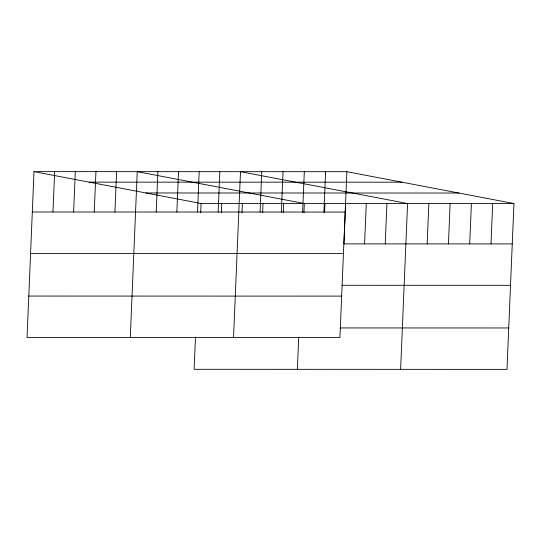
<?xml version="1.0" encoding="UTF-8"?>
<svg xmlns="http://www.w3.org/2000/svg" width="541" height="541" viewBox="0 0 541 541"><rect width="100%" height="100%" fill="white"/><g stroke="black" fill="none" stroke-linecap="round" stroke-linejoin="round"><path stroke-width="0.81" d="M34.002 171.632L27.05 337.456L339.924 337.516L346.876 171.693L34.002 171.632L201.076 203.484L513.95 203.544L506.998 369.368L194.124 369.307L195.484 337.016M52.957 212.004L54.648 171.632M73.61 212.011L75.3 171.639M94.256 212.011L95.946 171.639M114.908 212.018L116.599 171.646M130.3 337.476L137.245 171.653L304.326 203.504L303.941 212.755M156.207 212.025L157.898 171.653M176.853 212.031L178.55 171.659M197.506 212.031L199.196 171.659M200.691 212.735L201.076 203.484M218.151 212.038L219.849 171.666M221.337 212.741L221.729 203.484M233.543 337.496L240.495 171.666L407.576 203.524L400.624 369.347M241.989 212.741L242.375 203.49M260.079 212.045L261.77 171.673M262.642 212.748L263.027 203.497M281.354 212.052L283.044 171.68M283.288 212.748L283.673 203.497M302.629 212.052L304.319 171.68M297.374 369.327L298.727 337.036M323.903 212.058L325.594 171.686M324.586 212.762L324.972 203.504M345.625 203.511L343.934 243.883L512.259 243.917M364.58 243.89L366.277 203.517M385.233 243.89L386.923 203.517M427.16 243.896L428.851 203.524M448.435 243.903L450.126 203.531M469.71 243.91L471.4 203.538M490.985 243.91L492.675 203.538M89.137 182.141L402.01 182.202M145.942 192.968L458.815 193.029M32.311 211.998L345.178 212.058M30.573 253.398L343.447 253.465M342.196 285.283L510.521 285.317M28.788 296.055L341.655 296.116M340.411 327.941L508.736 327.968M346.876 171.693L513.95 203.544"/></g></svg>
